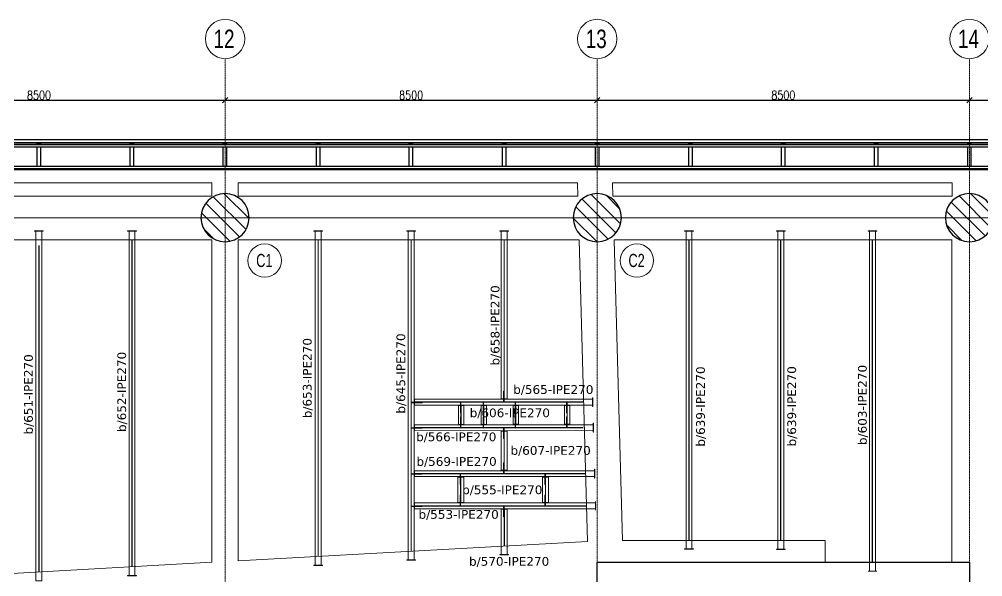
# Model space of a CAD drawing. Header units: millimetres. Extents: x 654 to 77164, y -21218 to 30031.
# Drawn here: x 42873 to 64874, y 17300 to 30031 of the extents above; entities that cross this region are included whole.
import ezdxf

# ---------------------------------------------------------------- set-up
doc = ezdxf.new("R2010")
doc.units = ezdxf.units.MM
doc.linetypes.add('Grid Line', pattern=[3.33375, 1.905, -0.47625, 0.47625, -0.47625])
for name, color, linetype, lineweight in [('0-1', 7, 'Continuous', 5), ('A_ALMA', 255, 'Continuous', 5), ('E_B_PLACA-1', 10, 'Continuous', 25), ('E_B_PLACA-2', 254, 'Continuous', 25), ('E_COLUMNAS', 1, 'Continuous', 18), ('E_COLUMNAS-3', 1, 'Continuous', 35), ('E_COLUMNAS-4', 1, 'Continuous', 25), ('E_EJES', 8, 'Continuous', 9), ('E_EJES-1', 8, 'Grid Line', 9), ('E_MUROS-1', 2, 'Continuous', 25), ('E_TEXTO', 3, 'Continuous', 9), ('E_VIGAS', 5, 'Continuous', 9), ('E_VIGAS-1', 5, 'Continuous', 25), ('E_VIGAS-2', 10, 'Continuous', 25), ('I-WALL-1', 2, 'Continuous', 18), ('P-PLATINA', 6, 'Continuous', 15), ('VIGAS_HCB', 253, 'Continuous', 15)]:
    doc.layers.add(name, color=color, linetype=linetype, lineweight=lineweight)
doc.layers.add('COTAS', color=8, linetype='Continuous')
doc.styles.add('Arial Narrow', font='', dxfattribs={"width": 0.85, "height": 0.3})
doc.styles.add('CNI_COTAS', font='romans.shx', dxfattribs={"width": 0.8})
doc.styles.add('Swis721 LtCn BT', font='swisscl.ttf', dxfattribs={"height": 0.42})
doc.styles.add('VERDANA', font='verdana.ttf')
doc.styles.get('Arial Narrow').set_extended_font_data('Arial Narrow')
doc.dimstyles.new('1.5', dxfattribs={"dimscale": 0, "dimtxt": 200, "dimasz": 120, "dimexe": 4, "dimexo": 4, "dimgap": 15, "dimtad": 1, "dimdec": 0, "dimzin": 4, "dimdsep": 46, "dimtxsty": 'CNI_COTAS', "dimblk": 'OBLIQUE', "dimcen": -0.09, "dimclrd": 256, "dimclrt": 3, "dimadec": 0, "dimazin": 0, "dimtfac": 1, "dimtdec": 0, "dimtmove": 2, "dimatfit": 0, "dimldrblk": 'OBLIQUE', "dimfxl": 0.05, "dimtolj": 1, "dimtzin": 0, "dimarcsym": 0})

# ---------------------------------------------------------------- blocks, each defined once
blk = doc.blocks.new('EST_SFM_VIGA-METALICA-SECCION-C - EST_SFM_VIGA-METALICA-UPN160-1604346-_58_00m_N_E_-NIVEL-15 DOC')
at = {"layer": 'E_VIGAS-1'}
for p, q in [((30.11, 0.018), (-30.277, 0.018)), ((-30.272, -0.047), (30.104, -0.047))]:
    blk.add_line(p, q, dxfattribs=at)
blk = doc.blocks.new('EST_SFM_VIGA-METALICA-SECCION-C - EST_SFM_VIGA-METALICA-UPN100-1526554-_58_00m_N_E_-NIVEL-15 DOC')
at = {"layer": 'E_VIGAS-2'}
for p, q in [((34.942, 0.018), (-34.929, 0.018)), ((-34.929, -0.032), (34.942, -0.032))]:
    blk.add_line(p, q, dxfattribs=at)
blk = doc.blocks.new('EST_SFM_VIGA-METALICA-SECCION-C - EST_SFM_VIGA-METALICA-UPN100-1526616-_58_00m_N_E_-NIVEL-15 DOC')
at = {"layer": 'E_VIGAS-2'}
for p, q in [((34.044, 0.032), (-34.827, 0.032)), ((-34.827, -0.018), (34.044, -0.018))]:
    blk.add_line(p, q, dxfattribs=at)
blk = doc.blocks.new('DCTIB_CNI_EST_MOD-1A-FAC_0001_rvt-1-_58_00m_N_E_-NIVEL-15 DOC')
at = {"layer": 'E_B_PLACA-1'}
for p, q in [((-75.147, 167.83), (-5.177, 167.83)), ((-5.727, 167.28), (-74.597, 167.28))]:
    blk.add_line(p, q, dxfattribs=at)
at = {"layer": 'E_B_PLACA-2'}
for p, q in [((-5.177, 167.83), (-75.147, 167.83)), ((-74.597, 167.28), (-5.727, 167.28))]:
    blk.add_line(p, q, dxfattribs=at)
at = {"layer": 'E_VIGAS-1'}
for p, q in [((-35.915, 167.864), (-35.915, 167.878)), ((-35.91, 167.878), (-35.91, 167.864)), ((-33.79, 167.864), (-33.79, 167.878)), ((-33.785, 167.878), (-33.785, 167.864)), ((-31.664, 167.864), (-31.664, 167.878)), ((-31.659, 167.878), (-31.659, 167.864)), ((-29.54, 167.864), (-29.54, 167.878)), ((-29.535, 167.878), (-29.535, 167.864)), ((-27.415, 167.864), (-27.415, 167.878)), ((-27.41, 167.878), (-27.41, 167.864)), ((-25.29, 167.864), (-25.29, 167.878)), ((-25.285, 167.878), (-25.285, 167.864)), ((-23.164, 167.864), (-23.164, 167.878)), ((-23.159, 167.878), (-23.159, 167.864)), ((-21.04, 167.864), (-21.04, 167.878)), ((-21.035, 167.878), (-21.035, 167.864)), ((-18.915, 167.864), (-18.915, 167.878)), ((-18.91, 167.878), (-18.91, 167.864)), ((-16.79, 167.864), (-16.79, 167.878)), ((-16.785, 167.878), (-16.785, 167.864)), ((-14.665, 167.864), (-14.665, 167.878)), ((-14.66, 167.878), (-14.66, 167.864)), ((-35.953, 167.859), (-35.925, 167.859)), ((-35.953, 167.858), (-35.953, 167.859)), ((-35.871, 167.858), (-35.953, 167.858)), ((-35.953, 167.83), (-35.953, 167.858)), ((-35.953, 167.519), (-35.953, 167.78)), ((-35.915, 167.859), (-35.915, 167.864)), ((-35.91, 167.864), (-35.91, 167.859)), ((-35.899, 167.859), (-35.871, 167.859)), ((-35.871, 167.859), (-35.871, 167.858)), ((-35.871, 167.83), (-35.871, 167.858)), ((-35.871, 167.519), (-35.871, 167.78)), ((-33.828, 167.859), (-33.8, 167.859)), ((-33.828, 167.858), (-33.828, 167.859)), ((-33.746, 167.858), (-33.828, 167.858)), ((-33.828, 167.83), (-33.828, 167.858)), ((-33.828, 167.33), (-33.828, 167.78)), ((-33.79, 167.859), (-33.79, 167.864)), ((-33.785, 167.864), (-33.785, 167.859)), ((-33.774, 167.859), (-33.746, 167.859)), ((-33.746, 167.859), (-33.746, 167.858)), ((-33.746, 167.83), (-33.746, 167.858)), ((-33.746, 167.33), (-33.746, 167.78)), ((-31.703, 167.859), (-31.675, 167.859)), ((-31.703, 167.858), (-31.703, 167.859)), ((-31.621, 167.858), (-31.703, 167.858)), ((-31.703, 167.83), (-31.703, 167.858)), ((-31.703, 167.33), (-31.703, 167.78)), ((-31.664, 167.859), (-31.664, 167.864)), ((-31.659, 167.864), (-31.659, 167.859)), ((-31.649, 167.859), (-31.621, 167.859)), ((-31.621, 167.859), (-31.621, 167.858)), ((-31.621, 167.83), (-31.621, 167.858)), ((-31.621, 167.33), (-31.621, 167.78)), ((-29.578, 167.858), (-29.578, 167.859)), ((-29.578, 167.859), (-29.55, 167.859)), ((-29.496, 167.858), (-29.578, 167.858)), ((-29.578, 167.858), (-29.578, 167.83)), ((-29.578, 167.78), (-29.578, 167.33)), ((-29.54, 167.859), (-29.54, 167.864)), ((-29.535, 167.864), (-29.535, 167.859)), ((-29.524, 167.859), (-29.496, 167.859)), ((-29.496, 167.859), (-29.496, 167.858)), ((-29.496, 167.858), (-29.496, 167.83)), ((-29.496, 167.78), (-29.496, 167.33)), ((-27.454, 167.859), (-27.426, 167.859)), ((-27.454, 167.858), (-27.454, 167.859)), ((-27.372, 167.858), (-27.454, 167.858)), ((-27.454, 167.83), (-27.454, 167.858)), ((-27.454, 167.33), (-27.454, 167.78)), ((-27.415, 167.859), (-27.415, 167.864)), ((-27.41, 167.864), (-27.41, 167.859)), ((-27.399, 167.859), (-27.372, 167.859)), ((-27.372, 167.859), (-27.372, 167.858)), ((-27.372, 167.83), (-27.372, 167.858)), ((-27.372, 167.33), (-27.372, 167.78)), ((-25.328, 167.859), (-25.3, 167.859)), ((-25.328, 167.858), (-25.328, 167.859)), ((-25.246, 167.858), (-25.328, 167.858)), ((-25.328, 167.83), (-25.328, 167.858)), ((-25.328, 167.33), (-25.328, 167.78)), ((-25.29, 167.859), (-25.29, 167.864)), ((-25.285, 167.864), (-25.285, 167.859)), ((-25.274, 167.859), (-25.246, 167.859)), ((-25.246, 167.859), (-25.246, 167.858)), ((-25.246, 167.83), (-25.246, 167.858)), ((-25.246, 167.33), (-25.246, 167.78)), ((-23.203, 167.859), (-23.175, 167.859)), ((-23.203, 167.858), (-23.203, 167.859)), ((-23.121, 167.858), (-23.203, 167.858)), ((-23.203, 167.83), (-23.203, 167.858)), ((-23.203, 167.33), (-23.203, 167.78)), ((-23.164, 167.859), (-23.164, 167.864)), ((-23.159, 167.864), (-23.159, 167.859)), ((-23.149, 167.859), (-23.121, 167.859)), ((-23.121, 167.859), (-23.121, 167.858)), ((-23.121, 167.83), (-23.121, 167.858)), ((-23.121, 167.33), (-23.121, 167.78)), ((-21.078, 167.858), (-21.078, 167.859)), ((-21.078, 167.859), (-21.05, 167.859)), ((-20.996, 167.858), (-21.078, 167.858)), ((-21.078, 167.858), (-21.078, 167.83)), ((-21.078, 167.78), (-21.078, 167.33)), ((-21.04, 167.859), (-21.04, 167.864)), ((-21.035, 167.864), (-21.035, 167.859)), ((-21.024, 167.859), (-20.996, 167.859)), ((-20.996, 167.859), (-20.996, 167.858)), ((-20.996, 167.858), (-20.996, 167.83)), ((-20.996, 167.78), (-20.996, 167.33)), ((-18.953, 167.859), (-18.925, 167.859)), ((-18.953, 167.858), (-18.953, 167.859)), ((-18.871, 167.858), (-18.953, 167.858)), ((-18.953, 167.83), (-18.953, 167.858)), ((-18.953, 167.33), (-18.953, 167.78)), ((-18.915, 167.859), (-18.915, 167.864)), ((-18.91, 167.864), (-18.91, 167.859)), ((-18.899, 167.859), (-18.871, 167.859)), ((-18.871, 167.859), (-18.871, 167.858)), ((-18.871, 167.83), (-18.871, 167.858)), ((-18.871, 167.33), (-18.871, 167.78)), ((-16.828, 167.859), (-16.8, 167.859)), ((-16.828, 167.858), (-16.828, 167.859)), ((-16.746, 167.858), (-16.828, 167.858)), ((-16.828, 167.83), (-16.828, 167.858)), ((-16.828, 167.33), (-16.828, 167.78)), ((-16.79, 167.859), (-16.79, 167.864)), ((-16.785, 167.864), (-16.785, 167.859)), ((-16.774, 167.859), (-16.746, 167.859)), ((-16.746, 167.859), (-16.746, 167.858)), ((-16.746, 167.83), (-16.746, 167.858)), ((-16.746, 167.33), (-16.746, 167.78)), ((-14.703, 167.859), (-14.675, 167.859)), ((-14.703, 167.858), (-14.703, 167.859)), ((-14.703, 167.858), (-14.621, 167.858)), ((-14.621, 167.858), (-14.703, 167.858)), ((-14.703, 167.83), (-14.703, 167.858)), ((-14.703, 167.33), (-14.703, 167.78)), ((-14.665, 167.859), (-14.665, 167.864)), ((-14.66, 167.864), (-14.66, 167.859)), ((-14.649, 167.859), (-14.621, 167.859)), ((-14.621, 167.859), (-14.621, 167.858)), ((-14.621, 167.83), (-14.621, 167.858)), ((-14.621, 167.33), (-14.621, 167.78)), ((-35.953, 167.263), (-35.953, 167.28)), ((-35.871, 167.263), (-35.953, 167.263)), ((-35.871, 167.263), (-35.871, 167.28)), ((-33.828, 167.263), (-33.828, 167.28)), ((-33.746, 167.263), (-33.828, 167.263)), ((-33.746, 167.263), (-33.746, 167.28)), ((-31.703, 167.263), (-31.703, 167.28)), ((-31.621, 167.263), (-31.703, 167.263)), ((-31.621, 167.263), (-31.621, 167.28)), ((-29.578, 167.28), (-29.578, 167.263)), ((-29.496, 167.263), (-29.578, 167.263)), ((-29.496, 167.28), (-29.496, 167.263)), ((-27.454, 167.26), (-27.454, 167.28)), ((-27.372, 167.26), (-27.454, 167.26)), ((-27.372, 167.26), (-27.372, 167.28)), ((-25.328, 167.263), (-25.328, 167.28)), ((-25.246, 167.263), (-25.328, 167.263)), ((-25.246, 167.263), (-25.246, 167.28)), ((-23.203, 167.263), (-23.203, 167.28)), ((-23.121, 167.263), (-23.203, 167.263)), ((-23.121, 167.263), (-23.121, 167.28)), ((-21.078, 167.28), (-21.078, 167.263)), ((-20.996, 167.263), (-21.078, 167.263)), ((-20.996, 167.28), (-20.996, 167.263)), ((-18.953, 167.263), (-18.953, 167.28)), ((-18.871, 167.263), (-18.953, 167.263)), ((-18.871, 167.263), (-18.871, 167.28)), ((-16.828, 167.263), (-16.828, 167.28)), ((-16.746, 167.263), (-16.828, 167.263)), ((-16.746, 167.263), (-16.746, 167.28)), ((-14.703, 167.263), (-14.703, 167.28)), ((-14.621, 167.263), (-14.703, 167.263)), ((-14.621, 167.263), (-14.621, 167.28))]:
    blk.add_line(p, q, dxfattribs=at)
for points, knots in [([(-35.915, 167.864), (-35.915, 167.863), (-35.915, 167.862), (-35.917, 167.86), (-35.918, 167.86), (-35.92, 167.859), (-35.921, 167.859), (-35.922, 167.859), (-35.924, 167.859), (-35.925, 167.859)], [0, 0, 0, 0, 0.285714, 0.428571, 0.571429, 0.678571, 0.732143, 0.785714, 1, 1, 1, 1]), ([(-35.925, 167.859), (-35.924, 167.859), (-35.923, 167.859), (-35.92, 167.859), (-35.918, 167.86), (-35.916, 167.86), (-35.915, 167.862), (-35.915, 167.863), (-35.915, 167.864)], [0, 0, 0, 0, 0.142857, 0.285714, 0.428571, 0.571429, 0.785714, 1, 1, 1, 1]), ([(-35.91, 167.864), (-35.91, 167.863), (-35.909, 167.862), (-35.908, 167.86), (-35.906, 167.86), (-35.905, 167.859), (-35.904, 167.859), (-35.902, 167.859), (-35.9, 167.859), (-35.899, 167.859)], [0, 0, 0, 0, 0.285714, 0.428571, 0.571429, 0.678571, 0.732143, 0.785714, 1, 1, 1, 1]), ([(-35.899, 167.859), (-35.9, 167.859), (-35.901, 167.859), (-35.904, 167.859), (-35.906, 167.86), (-35.908, 167.86), (-35.909, 167.862), (-35.91, 167.863), (-35.91, 167.864)], [0, 0, 0, 0, 0.142857, 0.285714, 0.428571, 0.571429, 0.785714, 1, 1, 1, 1]), ([(-33.79, 167.864), (-33.79, 167.863), (-33.79, 167.862), (-33.792, 167.86), (-33.793, 167.86), (-33.795, 167.859), (-33.796, 167.859), (-33.797, 167.859), (-33.799, 167.859), (-33.8, 167.859)], [0, 0, 0, 0, 0.285714, 0.428571, 0.571429, 0.678571, 0.732143, 0.785714, 1, 1, 1, 1]), ([(-33.8, 167.859), (-33.799, 167.859), (-33.798, 167.859), (-33.795, 167.859), (-33.793, 167.86), (-33.791, 167.86), (-33.79, 167.862), (-33.79, 167.863), (-33.79, 167.864)], [0, 0, 0, 0, 0.142857, 0.285714, 0.428571, 0.571429, 0.785714, 1, 1, 1, 1]), ([(-33.785, 167.864), (-33.785, 167.863), (-33.784, 167.862), (-33.783, 167.86), (-33.781, 167.86), (-33.78, 167.859), (-33.779, 167.859), (-33.777, 167.859), (-33.775, 167.859), (-33.774, 167.859)], [0, 0, 0, 0, 0.285714, 0.428571, 0.571429, 0.678571, 0.732143, 0.785714, 1, 1, 1, 1]), ([(-33.774, 167.859), (-33.775, 167.859), (-33.776, 167.859), (-33.779, 167.859), (-33.781, 167.86), (-33.783, 167.86), (-33.784, 167.862), (-33.785, 167.863), (-33.785, 167.864)], [0, 0, 0, 0, 0.142857, 0.285714, 0.428571, 0.571429, 0.785714, 1, 1, 1, 1]), ([(-31.664, 167.864), (-31.664, 167.863), (-31.665, 167.862), (-31.666, 167.86), (-31.668, 167.86), (-31.669, 167.859), (-31.67, 167.859), (-31.672, 167.859), (-31.674, 167.859), (-31.675, 167.859)], [0, 0, 0, 0, 0.285714, 0.428571, 0.571429, 0.678571, 0.732143, 0.785714, 1, 1, 1, 1]), ([(-31.675, 167.859), (-31.674, 167.859), (-31.673, 167.859), (-31.67, 167.859), (-31.668, 167.86), (-31.666, 167.86), (-31.665, 167.862), (-31.664, 167.863), (-31.664, 167.864)], [0, 0, 0, 0, 0.142857, 0.285714, 0.428571, 0.571429, 0.785714, 1, 1, 1, 1]), ([(-31.659, 167.864), (-31.659, 167.863), (-31.659, 167.862), (-31.657, 167.86), (-31.656, 167.86), (-31.654, 167.859), (-31.653, 167.859), (-31.652, 167.859), (-31.65, 167.859), (-31.649, 167.859)], [0, 0, 0, 0, 0.285714, 0.428571, 0.571429, 0.678571, 0.732143, 0.785714, 1, 1, 1, 1]), ([(-31.649, 167.859), (-31.65, 167.859), (-31.651, 167.859), (-31.654, 167.859), (-31.656, 167.86), (-31.658, 167.86), (-31.659, 167.862), (-31.659, 167.863), (-31.659, 167.864)], [0, 0, 0, 0, 0.142857, 0.285714, 0.428571, 0.571429, 0.785714, 1, 1, 1, 1]), ([(-29.55, 167.859), (-29.549, 167.859), (-29.548, 167.859), (-29.545, 167.859), (-29.543, 167.86), (-29.541, 167.86), (-29.54, 167.862), (-29.54, 167.863), (-29.54, 167.864)], [0, 0, 0, 0, 0.142857, 0.285714, 0.428571, 0.571429, 0.785714, 1, 1, 1, 1]), ([(-29.54, 167.864), (-29.54, 167.863), (-29.54, 167.862), (-29.542, 167.86), (-29.543, 167.86), (-29.545, 167.859), (-29.546, 167.859), (-29.547, 167.859), (-29.549, 167.859), (-29.55, 167.859)], [0, 0, 0, 0, 0.285714, 0.428571, 0.571429, 0.678571, 0.732143, 0.785714, 1, 1, 1, 1]), ([(-29.524, 167.859), (-29.525, 167.859), (-29.526, 167.859), (-29.529, 167.859), (-29.531, 167.86), (-29.533, 167.86), (-29.534, 167.862), (-29.535, 167.863), (-29.535, 167.864)], [0, 0, 0, 0, 0.142857, 0.285714, 0.428571, 0.571429, 0.785714, 1, 1, 1, 1]), ([(-29.535, 167.864), (-29.535, 167.863), (-29.534, 167.862), (-29.533, 167.86), (-29.531, 167.86), (-29.53, 167.859), (-29.529, 167.859), (-29.527, 167.859), (-29.525, 167.859), (-29.524, 167.859)], [0, 0, 0, 0, 0.285714, 0.428571, 0.571429, 0.678571, 0.732143, 0.785714, 1, 1, 1, 1]), ([(-27.415, 167.864), (-27.415, 167.863), (-27.415, 167.862), (-27.417, 167.86), (-27.419, 167.86), (-27.42, 167.859), (-27.421, 167.859), (-27.423, 167.859), (-27.424, 167.859), (-27.426, 167.859)], [0, 0, 0, 0, 0.285714, 0.428571, 0.571429, 0.678571, 0.732143, 0.785714, 1, 1, 1, 1]), ([(-27.426, 167.859), (-27.425, 167.859), (-27.423, 167.859), (-27.421, 167.859), (-27.419, 167.86), (-27.417, 167.86), (-27.415, 167.862), (-27.415, 167.863), (-27.415, 167.864)], [0, 0, 0, 0, 0.142857, 0.285714, 0.428571, 0.571429, 0.785714, 1, 1, 1, 1]), ([(-27.41, 167.864), (-27.41, 167.863), (-27.41, 167.862), (-27.408, 167.86), (-27.407, 167.86), (-27.405, 167.859), (-27.404, 167.859), (-27.402, 167.859), (-27.401, 167.859), (-27.399, 167.859)], [0, 0, 0, 0, 0.285714, 0.428571, 0.571429, 0.678571, 0.732143, 0.785714, 1, 1, 1, 1]), ([(-27.399, 167.859), (-27.4, 167.859), (-27.402, 167.859), (-27.404, 167.859), (-27.406, 167.86), (-27.408, 167.86), (-27.41, 167.862), (-27.41, 167.863), (-27.41, 167.864)], [0, 0, 0, 0, 0.142857, 0.285714, 0.428571, 0.571429, 0.785714, 1, 1, 1, 1]), ([(-25.29, 167.864), (-25.29, 167.863), (-25.29, 167.862), (-25.292, 167.86), (-25.293, 167.86), (-25.295, 167.859), (-25.296, 167.859), (-25.297, 167.859), (-25.299, 167.859), (-25.3, 167.859)], [0, 0, 0, 0, 0.285714, 0.428571, 0.571429, 0.678571, 0.732143, 0.785714, 1, 1, 1, 1]), ([(-25.3, 167.859), (-25.299, 167.859), (-25.298, 167.859), (-25.295, 167.859), (-25.293, 167.86), (-25.291, 167.86), (-25.29, 167.862), (-25.29, 167.863), (-25.29, 167.864)], [0, 0, 0, 0, 0.142857, 0.285714, 0.428571, 0.571429, 0.785714, 1, 1, 1, 1]), ([(-25.285, 167.864), (-25.285, 167.863), (-25.284, 167.862), (-25.283, 167.86), (-25.281, 167.86), (-25.28, 167.859), (-25.279, 167.859), (-25.277, 167.859), (-25.275, 167.859), (-25.274, 167.859)], [0, 0, 0, 0, 0.285714, 0.428571, 0.571429, 0.678571, 0.732143, 0.785714, 1, 1, 1, 1]), ([(-25.274, 167.859), (-25.275, 167.859), (-25.276, 167.859), (-25.279, 167.859), (-25.281, 167.86), (-25.283, 167.86), (-25.284, 167.862), (-25.285, 167.863), (-25.285, 167.864)], [0, 0, 0, 0, 0.142857, 0.285714, 0.428571, 0.571429, 0.785714, 1, 1, 1, 1]), ([(-23.164, 167.864), (-23.164, 167.863), (-23.165, 167.862), (-23.166, 167.86), (-23.168, 167.86), (-23.169, 167.859), (-23.17, 167.859), (-23.172, 167.859), (-23.174, 167.859), (-23.175, 167.859)], [0, 0, 0, 0, 0.285714, 0.428571, 0.571429, 0.678571, 0.732143, 0.785714, 1, 1, 1, 1]), ([(-23.175, 167.859), (-23.174, 167.859), (-23.173, 167.859), (-23.17, 167.859), (-23.168, 167.86), (-23.166, 167.86), (-23.165, 167.862), (-23.164, 167.863), (-23.164, 167.864)], [0, 0, 0, 0, 0.142857, 0.285714, 0.428571, 0.571429, 0.785714, 1, 1, 1, 1]), ([(-23.159, 167.864), (-23.159, 167.863), (-23.159, 167.862), (-23.157, 167.86), (-23.156, 167.86), (-23.154, 167.859), (-23.153, 167.859), (-23.152, 167.859), (-23.15, 167.859), (-23.149, 167.859)], [0, 0, 0, 0, 0.285714, 0.428571, 0.571429, 0.678571, 0.732143, 0.785714, 1, 1, 1, 1]), ([(-23.149, 167.859), (-23.15, 167.859), (-23.151, 167.859), (-23.154, 167.859), (-23.156, 167.86), (-23.158, 167.86), (-23.159, 167.862), (-23.159, 167.863), (-23.159, 167.864)], [0, 0, 0, 0, 0.142857, 0.285714, 0.428571, 0.571429, 0.785714, 1, 1, 1, 1]), ([(-21.05, 167.859), (-21.049, 167.859), (-21.048, 167.859), (-21.045, 167.859), (-21.043, 167.86), (-21.041, 167.86), (-21.04, 167.862), (-21.04, 167.863), (-21.04, 167.864)], [0, 0, 0, 0, 0.142857, 0.285714, 0.428571, 0.571429, 0.785714, 1, 1, 1, 1]), ([(-21.04, 167.864), (-21.04, 167.863), (-21.04, 167.862), (-21.042, 167.86), (-21.043, 167.86), (-21.045, 167.859), (-21.046, 167.859), (-21.047, 167.859), (-21.049, 167.859), (-21.05, 167.859)], [0, 0, 0, 0, 0.285714, 0.428571, 0.571429, 0.678571, 0.732143, 0.785714, 1, 1, 1, 1]), ([(-21.024, 167.859), (-21.025, 167.859), (-21.026, 167.859), (-21.029, 167.859), (-21.031, 167.86), (-21.033, 167.86), (-21.034, 167.862), (-21.035, 167.863), (-21.035, 167.864)], [0, 0, 0, 0, 0.142857, 0.285714, 0.428571, 0.571429, 0.785714, 1, 1, 1, 1]), ([(-21.035, 167.864), (-21.035, 167.863), (-21.034, 167.862), (-21.033, 167.86), (-21.031, 167.86), (-21.03, 167.859), (-21.029, 167.859), (-21.027, 167.859), (-21.025, 167.859), (-21.024, 167.859)], [0, 0, 0, 0, 0.285714, 0.428571, 0.571429, 0.678571, 0.732143, 0.785714, 1, 1, 1, 1]), ([(-18.915, 167.864), (-18.915, 167.863), (-18.915, 167.862), (-18.917, 167.86), (-18.918, 167.86), (-18.92, 167.859), (-18.921, 167.859), (-18.922, 167.859), (-18.924, 167.859), (-18.925, 167.859)], [0, 0, 0, 0, 0.285714, 0.428571, 0.571429, 0.678571, 0.732143, 0.785714, 1, 1, 1, 1]), ([(-18.925, 167.859), (-18.924, 167.859), (-18.923, 167.859), (-18.92, 167.859), (-18.918, 167.86), (-18.916, 167.86), (-18.915, 167.862), (-18.915, 167.863), (-18.915, 167.864)], [0, 0, 0, 0, 0.142857, 0.285714, 0.428571, 0.571429, 0.785714, 1, 1, 1, 1]), ([(-18.91, 167.864), (-18.91, 167.863), (-18.909, 167.862), (-18.908, 167.86), (-18.906, 167.86), (-18.905, 167.859), (-18.904, 167.859), (-18.902, 167.859), (-18.9, 167.859), (-18.899, 167.859)], [0, 0, 0, 0, 0.285714, 0.428571, 0.571429, 0.678571, 0.732143, 0.785714, 1, 1, 1, 1]), ([(-18.899, 167.859), (-18.9, 167.859), (-18.901, 167.859), (-18.904, 167.859), (-18.906, 167.86), (-18.908, 167.86), (-18.909, 167.862), (-18.91, 167.863), (-18.91, 167.864)], [0, 0, 0, 0, 0.142857, 0.285714, 0.428571, 0.571429, 0.785714, 1, 1, 1, 1]), ([(-16.79, 167.864), (-16.79, 167.863), (-16.79, 167.862), (-16.792, 167.86), (-16.793, 167.86), (-16.795, 167.859), (-16.796, 167.859), (-16.797, 167.859), (-16.799, 167.859), (-16.8, 167.859)], [0, 0, 0, 0, 0.285714, 0.428571, 0.571429, 0.678571, 0.732143, 0.785714, 1, 1, 1, 1]), ([(-16.8, 167.859), (-16.799, 167.859), (-16.798, 167.859), (-16.795, 167.859), (-16.793, 167.86), (-16.791, 167.86), (-16.79, 167.862), (-16.79, 167.863), (-16.79, 167.864)], [0, 0, 0, 0, 0.142857, 0.285714, 0.428571, 0.571429, 0.785714, 1, 1, 1, 1]), ([(-16.785, 167.864), (-16.785, 167.863), (-16.784, 167.862), (-16.783, 167.86), (-16.781, 167.86), (-16.78, 167.859), (-16.779, 167.859), (-16.777, 167.859), (-16.775, 167.859), (-16.774, 167.859)], [0, 0, 0, 0, 0.285714, 0.428571, 0.571429, 0.678571, 0.732143, 0.785714, 1, 1, 1, 1]), ([(-16.774, 167.859), (-16.775, 167.859), (-16.776, 167.859), (-16.779, 167.859), (-16.781, 167.86), (-16.783, 167.86), (-16.784, 167.862), (-16.785, 167.863), (-16.785, 167.864)], [0, 0, 0, 0, 0.142857, 0.285714, 0.428571, 0.571429, 0.785714, 1, 1, 1, 1]), ([(-14.665, 167.864), (-14.665, 167.863), (-14.665, 167.862), (-14.667, 167.86), (-14.668, 167.86), (-14.67, 167.859), (-14.671, 167.859), (-14.672, 167.859), (-14.674, 167.859), (-14.675, 167.859)], [0, 0, 0, 0, 0.285714, 0.428571, 0.571429, 0.678571, 0.732143, 0.785714, 1, 1, 1, 1]), ([(-14.675, 167.859), (-14.674, 167.859), (-14.673, 167.859), (-14.67, 167.859), (-14.668, 167.86), (-14.666, 167.86), (-14.665, 167.862), (-14.665, 167.863), (-14.665, 167.864)], [0, 0, 0, 0, 0.142857, 0.285714, 0.428571, 0.571429, 0.785714, 1, 1, 1, 1]), ([(-14.66, 167.864), (-14.66, 167.863), (-14.659, 167.862), (-14.658, 167.86), (-14.656, 167.86), (-14.655, 167.859), (-14.654, 167.859), (-14.652, 167.859), (-14.65, 167.859), (-14.649, 167.859)], [0, 0, 0, 0, 0.285714, 0.428571, 0.571429, 0.678571, 0.732143, 0.785714, 1, 1, 1, 1]), ([(-14.649, 167.859), (-14.65, 167.859), (-14.651, 167.859), (-14.654, 167.859), (-14.656, 167.86), (-14.658, 167.86), (-14.659, 167.862), (-14.66, 167.863), (-14.66, 167.864)], [0, 0, 0, 0, 0.142857, 0.285714, 0.428571, 0.571429, 0.785714, 1, 1, 1, 1])]:
    blk.add_open_spline(points, degree=3, knots=knots, dxfattribs=at)
at = {"layer": 'E_VIGAS-2'}
for p, q in [((-35.953, 167.33), (-35.953, 167.519)), ((-35.871, 167.33), (-35.871, 167.519))]:
    blk.add_line(p, q, dxfattribs=at)
at = {"layer": 'E_VIGAS-1'}
for name, p in [('EST_SFM_VIGA-METALICA-SECCION-C - EST_SFM_VIGA-METALICA-UPN160-1604346-_58_00m_N_E_-NIVEL-15 DOC', (-40.081, 167.925)), ('EST_SFM_VIGA-METALICA-SECCION-C - EST_SFM_VIGA-METALICA-UPN100-1526554-_58_00m_N_E_-NIVEL-15 DOC', (-40.169, 167.812)), ('EST_SFM_VIGA-METALICA-SECCION-C - EST_SFM_VIGA-METALICA-UPN100-1526616-_58_00m_N_E_-NIVEL-15 DOC', (-39.77, 167.298))]:
    blk.add_blockref(name, p, dxfattribs=at)
blk = doc.blocks.new('EST_SCM_COLUMNA-SECCION-CIRCULAR - EST_SCM_COLUMNA-CONCRETO-CIRCULAR_Ø_110cm-V21-_58_00m_N_E_-NIVEL-15 DOC')
at = {"layer": 'E_COLUMNAS'}
h = blk.add_hatch(dxfattribs=at)
h.set_pattern_fill('FP_20', color=256, style=0, pattern_type=2)
h.set_pattern_definition([(135, (31.662, -166.162), (-0.15909903, -0.15909903), [])])
h.paths.add_polyline_path([(0.041, -0.548), (0.122, -0.536), (0.201, -0.512), (0.275, -0.476), (0.343, -0.43), (0.403, -0.374), (0.454, -0.31), (0.496, -0.239), (0.526, -0.162), (0.544, -0.082), (0.55, 0), (0.544, 0.082), (0.526, 0.162), (0.496, 0.239), (0.454, 0.31), (0.402, 0.375), (0.343, 0.43), (0.275, 0.476), (0.201, 0.512), (0.122, 0.536), (0.041, 0.548), (-0.041, 0.548), (-0.122, 0.536), (-0.201, 0.512), (-0.275, 0.476), (-0.343, 0.43), (-0.403, 0.374), (-0.454, 0.31), (-0.496, 0.239), (-0.526, 0.162), (-0.544, 0.082), (-0.55, 0), (-0.544, -0.082), (-0.526, -0.162), (-0.496, -0.239), (-0.454, -0.31), (-0.403, -0.374), (-0.343, -0.43), (-0.275, -0.476), (-0.201, -0.512), (-0.122, -0.536), (-0.041, -0.548)])
at = {"layer": 'E_COLUMNAS-4'}
for start, end in [(0, 180), (180, 0)]:
    blk.add_arc((0, 0), 0.55, start, end, dxfattribs=at)
blk = doc.blocks.new('EST_SCM_COLUMNA-SECCION-CIRCULAR - EST_SCM_COLUMNA-CONCRETO-CIRCULAR_Ø_110cm-V22-_58_00m_N_E_-NIVEL-15 DOC')
at = {"layer": 'E_COLUMNAS'}
h = blk.add_hatch(dxfattribs=at)
h.set_pattern_fill('FP_21', color=256, style=0, pattern_type=2)
h.set_pattern_definition([(135, (23.162, -166.162), (-0.15909903, -0.15909903), [])])
h.paths.add_polyline_path([(-0.041, -0.548), (0.041, -0.548), (0.122, -0.536), (0.201, -0.512), (0.275, -0.476), (0.343, -0.43), (0.403, -0.374), (0.454, -0.31), (0.496, -0.239), (0.526, -0.162), (0.544, -0.082), (0.55, 0), (0.544, 0.082), (0.526, 0.162), (0.496, 0.239), (0.454, 0.31), (0.402, 0.375), (0.343, 0.43), (0.275, 0.476), (0.201, 0.512), (0.122, 0.536), (0.041, 0.548), (-0.041, 0.548), (-0.122, 0.536), (-0.201, 0.512), (-0.275, 0.476), (-0.343, 0.43), (-0.403, 0.374), (-0.454, 0.31), (-0.496, 0.239), (-0.526, 0.162), (-0.544, 0.082), (-0.55, 0), (-0.544, -0.082), (-0.526, -0.162), (-0.496, -0.239), (-0.454, -0.31), (-0.403, -0.374), (-0.343, -0.43), (-0.275, -0.476), (-0.201, -0.512), (-0.122, -0.536), (-0.098, -0.54)])
at = {"layer": 'E_COLUMNAS-4'}
for start, end in [(0, 180), (180, 0)]:
    blk.add_arc((0, 0), 0.55, start, end, dxfattribs=at)
blk = doc.blocks.new('EST_SCM_COLUMNA-SECCION-CIRCULAR - EST_SCM_COLUMNA-CONCRETO-CIRCULAR_Ø_110cm-V23-_58_00m_N_E_-NIVEL-15 DOC')
at = {"layer": 'E_COLUMNAS'}
h = blk.add_hatch(dxfattribs=at)
h.set_pattern_fill('FP_22', color=256, style=0, pattern_type=2)
h.set_pattern_definition([(135, (14.662, -166.162), (-0.15909903, -0.15909903), [])])
h.paths.add_polyline_path([(0.041, -0.548), (0.122, -0.536), (0.201, -0.512), (0.275, -0.476), (0.343, -0.43), (0.403, -0.374), (0.454, -0.31), (0.496, -0.239), (0.526, -0.162), (0.544, -0.082), (0.55, 0), (0.544, 0.082), (0.526, 0.162), (0.496, 0.239), (0.454, 0.31), (0.402, 0.375), (0.343, 0.43), (0.275, 0.476), (0.201, 0.512), (0.122, 0.536), (0.041, 0.548), (-0.041, 0.548), (-0.122, 0.536), (-0.201, 0.512), (-0.275, 0.476), (-0.343, 0.43), (-0.403, 0.374), (-0.454, 0.31), (-0.496, 0.239), (-0.526, 0.162), (-0.544, 0.082), (-0.55, 0), (-0.544, -0.082), (-0.526, -0.162), (-0.496, -0.239), (-0.454, -0.31), (-0.403, -0.374), (-0.343, -0.43), (-0.275, -0.476), (-0.201, -0.512), (-0.122, -0.536), (-0.041, -0.548)])
at = {"layer": 'E_COLUMNAS-4'}
for start, end in [(0, 180), (180, 0)]:
    blk.add_arc((0, 0), 0.55, start, end, dxfattribs=at)
blk = doc.blocks.new('Grid - CNI_NOMBRE EJES-372759-_58_00m_N_E_-NIVEL-15 DOC')
at = {"layer": 'E_EJES'}
blk.add_circle((0, 0), 0.003, dxfattribs=at)
blk = doc.blocks.new('CNI_TAG COLUMNAS CONCRETO MARCA - CNI_COLUMNA CONCRETO-582370-_58_00m_N_E_-NIVEL-15 DOC')
at = {"layer": 'E_TEXTO'}
for start, end in [(360, 180), (180, 360)]:
    blk.add_arc((0.00026, -0.00015), 0.00254, start, end, dxfattribs=at)
blk = doc.blocks.new('_Oblique')
at = {"color": 0, "linetype": 'ByBlock', "lineweight": -2}
blk.add_line((-0.5, -0.5), (0.5, 0.5), dxfattribs=at)
blk = doc.blocks.new('*D178')
at = {"layer": 'COTAS', "lineweight": -2, "transparency": 16777216}
blk.add_line((39072, 28183), (47572, 28183), dxfattribs=at)
at = {"layer": 'Defpoints', "color": 0, "transparency": 16777216}
for p in [(39072, 28183), (47572, 28183), (47572, 28183)]:
    blk.add_point(p, dxfattribs=at)
at = {"layer": 'COTAS', "lineweight": -2, "transparency": 16777216, "xscale": 120, "yscale": 120, "zscale": 120, "rotation": 180}
blk.add_blockref('_Oblique', (39072, 28183), dxfattribs=at)
at = {"layer": 'COTAS', "lineweight": -2, "transparency": 16777216, "xscale": 120, "yscale": 120, "zscale": 120}
blk.add_blockref('_Oblique', (47572, 28183), dxfattribs=at)
at = {"layer": 'COTAS', "color": 3, "transparency": 16777216, "insert": (43322, 28298), "char_height": 200, "attachment_point": 5, "style": 'CNI_COTAS'}
blk.add_mtext('\\A1;8500', dxfattribs=at)
blk = doc.blocks.new('*D179')
at = {"layer": 'COTAS', "lineweight": -2, "transparency": 16777216}
blk.add_line((47572, 28183), (56072, 28183), dxfattribs=at)
at = {"layer": 'Defpoints', "color": 0, "transparency": 16777216}
for p in [(47572, 28183), (56072, 28183), (56072, 28183)]:
    blk.add_point(p, dxfattribs=at)
at = {"layer": 'COTAS', "lineweight": -2, "transparency": 16777216, "xscale": 120, "yscale": 120, "zscale": 120, "rotation": 180}
blk.add_blockref('_Oblique', (47572, 28183), dxfattribs=at)
at = {"layer": 'COTAS', "lineweight": -2, "transparency": 16777216, "xscale": 120, "yscale": 120, "zscale": 120}
blk.add_blockref('_Oblique', (56072, 28183), dxfattribs=at)
at = {"layer": 'COTAS', "color": 3, "transparency": 16777216, "insert": (51822, 28298), "char_height": 200, "attachment_point": 5, "style": 'CNI_COTAS'}
blk.add_mtext('\\A1;8500', dxfattribs=at)
blk = doc.blocks.new('*D169')
at = {"layer": 'COTAS', "lineweight": -2, "transparency": 16777216}
blk.add_line((56072, 28183), (64572, 28183), dxfattribs=at)
at = {"layer": 'Defpoints', "color": 0, "transparency": 16777216}
for p in [(56072, 28183), (64572, 28183), (64572, 28183)]:
    blk.add_point(p, dxfattribs=at)
at = {"layer": 'COTAS', "lineweight": -2, "transparency": 16777216, "xscale": 120, "yscale": 120, "zscale": 120, "rotation": 180}
blk.add_blockref('_Oblique', (56072, 28183), dxfattribs=at)
at = {"layer": 'COTAS', "lineweight": -2, "transparency": 16777216, "xscale": 120, "yscale": 120, "zscale": 120}
blk.add_blockref('_Oblique', (64572, 28183), dxfattribs=at)
at = {"layer": 'COTAS', "color": 3, "transparency": 16777216, "insert": (60322, 28298), "char_height": 200, "attachment_point": 5, "style": 'CNI_COTAS'}
blk.add_mtext('\\A1;8500', dxfattribs=at)
blk = doc.blocks.new('*D170')
at = {"layer": 'COTAS', "lineweight": -2, "transparency": 16777216}
blk.add_line((64572, 28183), (73072, 28183), dxfattribs=at)
at = {"layer": 'Defpoints', "color": 0, "transparency": 16777216}
for p in [(64572, 28183), (73072, 28183), (73072, 28183)]:
    blk.add_point(p, dxfattribs=at)
at = {"layer": 'COTAS', "lineweight": -2, "transparency": 16777216, "xscale": 120, "yscale": 120, "zscale": 120, "rotation": 180}
blk.add_blockref('_Oblique', (64572, 28183), dxfattribs=at)
at = {"layer": 'COTAS', "lineweight": -2, "transparency": 16777216, "xscale": 120, "yscale": 120, "zscale": 120}
blk.add_blockref('_Oblique', (73072, 28183), dxfattribs=at)
at = {"layer": 'COTAS', "color": 3, "transparency": 16777216, "insert": (68822, 28298), "char_height": 200, "attachment_point": 5, "style": 'CNI_COTAS'}
blk.add_mtext('\\A1;8500', dxfattribs=at)

msp = doc.modelspace()

# ---------------------------------------------------------------- linework, layer by layer
at = {"layer": 'A_ALMA'}
for p, q in [((45443.8, 17540.4), (45443.8, 24980.1)), ((45450.4, 17540.4), (45450.4, 24980.1)), ((49694.8, 17774.3), (49694.8, 24980)), ((49700.4, 17774.3), (49700.4, 24980)), ((51818.8, 17892.7), (51818.8, 24980)), ((51825.4, 17892.7), (51825.4, 24980)), ((53942.7, 21365.2), (53942.7, 24980)), ((53949.3, 21365.2), (53949.3, 24980)), ((58163.3, 18145.1), (58163.3, 24985)), ((58169.9, 18145.1), (58169.9, 24985)), ((60257.8, 18140.2), (60257.8, 24980)), ((60264.4, 18140.2), (60264.4, 24980)), ((62352.2, 17640.2), (62352.2, 24980)), ((62358.8, 17640.2), (62358.8, 24980)), ((43318.8, 17421.8), (43318.8, 24861.4)), ((43325.4, 17421.8), (43325.4, 24861.4)), ((51900.6, 21291), (55751.2, 21291)), ((51900.6, 21284.4), (55751.2, 21284.4)), ((52959.1, 20780.2), (52959.1, 21210.2)), ((52965.3, 20780.2), (52965.3, 21210.2)), ((53476.3, 20780.2), (53476.3, 21210.2)), ((53482.5, 20780.2), (53482.5, 21210.2)), ((54208, 20780.2), (54208, 21210.2)), ((54214.2, 20780.2), (54214.2, 21210.2)), ((55381.4, 20780.2), (55381.4, 21210.2)), ((55387.6, 20780.2), (55387.6, 21210.2)), ((51900.6, 20706), (55751.2, 20706)), ((51900.6, 20699.4), (55751.2, 20699.4)), ((53942.7, 19730.9), (53942.7, 20625.2)), ((53949.3, 19730.9), (53949.3, 20625.2)), ((51900.6, 19656.7), (55797.9, 19656.7)), ((51900.6, 19650.1), (55797.9, 19650.1)), ((52951.4, 18995.9), (52951.4, 19575.9)), ((52958, 18995.9), (52958, 19575.9)), ((54886.4, 18995.9), (54886.4, 19575.9)), ((54893, 18995.9), (54893, 19575.9)), ((51900.6, 18921.7), (55818.8, 18921.7)), ((51900.6, 18915.1), (55818.8, 18915.1)), ((53943.7, 18011), (53943.7, 18840.9)), ((53950.3, 18011), (53950.3, 18840.9))]:
    msp.add_line(p, q, dxfattribs=at)
at = {"layer": 'E_EJES-1'}
for p, q in [((47572.1, -4117.1), (47572.1, 29130.8)), ((56072.1, -4117.1), (56072.1, 29130.8)), ((64572.1, -4117.1), (64572.1, 29130.8)), ((1554, 25500), (76264.1, 25500)), ((3973.8, 25500), (76264.1, 25500))]:
    msp.add_line(p, q, dxfattribs=at)
at = {"layer": 'E_MUROS-1'}
msp.add_lwpolyline([(64572.2, 17630.2), (64572.2, 17130.2), (60872.3, 17130.2), (60872.3, 8370.2), (64572.2, 8370.2), (64572.2, 7870.2), (56072.2, 7870.2), (56072.2, 8370.2), (60472.3, 8370.2), (60472.3, 17130.2), (56072.2, 17130.2), (56072.2, 17630.2)], close=True, dxfattribs=at)
at = {"layer": 'E_VIGAS', "color": 30, "true_color": 0xf26722}
msp.add_line((64172.2, 17632.5), (64172.2, 25000), dxfattribs=at)
for points in [[(11173.1, 26595.9), (11173.1, -1095.9), (66973.3, -1095.8), (66973.3, 26595.9)], [(39530, 25990.1), (39525.4, 26295.9), (47273.1, 26295.9), (47273.1, 25990.1)], [(47873.1, 25990.1), (47873.1, 26295.9), (55618.3, 26295.9), (55627, 25990.1)], [(56427.4, 25990.1), (64173.3, 25990.1), (64173.3, 26295.9), (56418.6, 26295.9)], [(39545.2, 24990.1), (39660.8, 17375.2), (42710.4, 17375.2), (47273.1, 17629.3), (47273.1, 24990.1)], [(47873.1, 24990.1), (47873.1, 17662.7), (55852, 18107), (55655.6, 24990.1)]]:
    msp.add_lwpolyline(points, close=True, dxfattribs=at)
msp.add_lwpolyline([(64173.3, 24990.1), (56455.9, 24990.1), (56651.6, 18130.2), (61273.1, 18130.2), (61273.1, 17632.6)], dxfattribs=at)
at = {"layer": 'I-WALL-1'}
for p, q in [((56072.3, 17630.2), (56072.3, 17130.2)), ((64572.3, 17130.2), (64572.3, 17630.2))]:
    msp.add_line(p, q, dxfattribs=at)
at = {"layer": 'P-PLATINA'}
for points in [[(53932.7, 21535), (53942.7, 21535), (53942.7, 21291), (53932.7, 21291)], [(51826.4, 21284.4), (51826.4, 21274.4), (52070.4, 21274.4), (52070.4, 21284.4)], [(52949.1, 21040.4), (52959.1, 21040.4), (52959.1, 21284.4), (52949.1, 21284.4)], [(53466.3, 21040.4), (53476.3, 21040.4), (53476.3, 21284.4), (53466.3, 21284.4)], [(54198, 21040.4), (54208, 21040.4), (54208, 21284.4), (54198, 21284.4)], [(55371.4, 21040.4), (55381.4, 21040.4), (55381.4, 21284.4), (55371.4, 21284.4)], [(52949.1, 20950), (52959.1, 20950), (52959.1, 20706), (52949.1, 20706)], [(53466.3, 20950), (53476.3, 20950), (53476.3, 20706), (53466.3, 20706)], [(54198, 20950), (54208, 20950), (54208, 20706), (54198, 20706)], [(55371.4, 20950), (55381.4, 20950), (55381.4, 20706), (55371.4, 20706)], [(51826.4, 20699.4), (51826.4, 20689.4), (52070.4, 20689.4), (52070.4, 20699.4)], [(53932.7, 20455.4), (53942.7, 20455.4), (53942.7, 20699.4), (53932.7, 20699.4)], [(53932.7, 19900.7), (53942.7, 19900.7), (53942.7, 19656.7), (53932.7, 19656.7)], [(51826.4, 19650.1), (51826.4, 19640.1), (52070.4, 19640.1), (52070.4, 19650.1)], [(52941.4, 19406.1), (52951.4, 19406.1), (52951.4, 19650.1), (52941.4, 19650.1)], [(54876.4, 19406.1), (54886.4, 19406.1), (54886.4, 19650.1), (54876.4, 19650.1)], [(52941.4, 19165.7), (52951.4, 19165.7), (52951.4, 18921.7), (52941.4, 18921.7)], [(54876.4, 19165.7), (54886.4, 19165.7), (54886.4, 18921.7), (54876.4, 18921.7)], [(51826.4, 18915.1), (51826.4, 18905.1), (52070.4, 18905.1), (52070.4, 18915.1)], [(53933.7, 18915.1), (53943.7, 18915.1), (53943.7, 18671.1), (53933.7, 18671.1)]]:
    msp.add_lwpolyline(points, close=True, dxfattribs=at)
at = {"layer": 'VIGAS_HCB', "color": 8}
for points in [[(43422.1, 25196), (43222.1, 25196), (43222.1, 25190), (43422.1, 25190)], [(45547.1, 25196), (45347.1, 25196), (45347.1, 25190), (45547.1, 25190)], [(49797, 25196), (49597, 25196), (49597, 25190), (49797, 25190)], [(51922, 25196), (51722, 25196), (51722, 25190), (51922, 25190)], [(54047.1, 25196), (53847.1, 25196), (53847.1, 25190), (54047.1, 25190)], [(58266.6, 25201), (58066.6, 25201), (58066.6, 25195), (58266.6, 25195)], [(60361.1, 25196), (60161.1, 25196), (60161.1, 25190), (60361.1, 25190)], [(62455.5, 25196), (62255.5, 25196), (62255.5, 25190), (62455.5, 25190)], [(55961.2, 21387.7), (55961.2, 21187.7), (55967.2, 21187.7), (55967.2, 21387.7)], [(55977.9, 20803.5), (55977.9, 20603.5), (55983.9, 20603.5), (55983.9, 20803.5)], [(56007.9, 19753.4), (56007.9, 19553.4), (56013.9, 19553.4), (56013.9, 19753.4)], [(56028.8, 19018.4), (56028.8, 18818.4), (56034.8, 18818.4), (56034.8, 19018.4)], [(58266.6, 17935.1), (58066.6, 17935.1), (58066.6, 17929.1), (58266.6, 17929.1)], [(60361.1, 17930.2), (60161.1, 17930.2), (60161.1, 17924.2), (60361.1, 17924.2)], [(51922.1, 17682.7), (51722.1, 17682.7), (51722.1, 17676.7), (51922.1, 17676.7)], [(54047, 17804.2), (53847, 17804.2), (53847, 17798.2), (54047, 17798.2)], [(49797.1, 17564.3), (49597.1, 17564.3), (49597.1, 17558.3), (49797.1, 17558.3)], [(62455.5, 17430.2), (62255.5, 17430.2), (62255.5, 17424.2), (62455.5, 17424.2)], [(45547.1, 17328.5), (45347.1, 17328.5), (45347.1, 17322.5), (45547.1, 17322.5)]]:
    msp.add_lwpolyline(points, close=True, dxfattribs=at)
at = {"layer": 'VIGAS_HCB'}
for points in [[(43254.6, 25190), (43389.6, 25190), (43389.6, 17209.9), (43254.6, 17209.9)], [(45379.6, 25190), (45514.6, 25190), (45514.6, 17328.5), (45379.6, 17328.5)], [(49629.5, 25190), (49764.5, 25190), (49764.6, 17564.3), (49629.6, 17564.3)], [(51754.5, 25190), (51889.5, 25190), (51889.6, 17682.7), (51754.6, 17682.7)], [(53879.6, 21365.2), (54014.6, 21365.2), (54014.6, 25190), (53879.6, 25190)], [(58099.1, 17935.1), (58234.1, 17935.1), (58234.1, 25195), (58099.1, 25195)], [(60193.6, 17930.2), (60328.6, 17930.2), (60328.6, 25190), (60193.6, 25190)], [(62288, 17430.2), (62423, 17430.2), (62423, 25190), (62288, 25190)], [(55961.2, 21220.2), (51899.6, 21220.2), (51899.6, 21355.2), (55961.2, 21355.2)], [(52902.2, 20780.4), (53022.2, 20780.4), (53022.2, 21210.2), (52902.2, 21210.2)], [(53419.5, 20780.5), (53539.5, 20780.5), (53539.5, 21210.2), (53419.5, 21210.2)], [(54151.1, 20780.6), (54271.1, 20780.6), (54271.1, 21210.2), (54151.1, 21210.2)], [(55324.6, 20780.9), (55444.6, 20780.9), (55444.6, 21210.2), (55324.6, 21210.2)], [(55977.9, 20636), (51900.6, 20635.2), (51900.6, 20770.2), (55977.9, 20771)], [(53879.6, 19730.9), (54014.6, 19730.9), (54014.6, 20625.6), (53879.6, 20625.6)], [(51899.6, 19720.9), (56007.9, 19720.9), (56007.9, 19585.9), (51899.6, 19585.9)], [(52887.2, 18995.9), (53022.2, 18995.9), (53022.2, 19575.9), (52887.2, 19575.9)], [(54822.2, 19575.9), (54957.2, 19575.9), (54957.2, 18995.9), (54822.2, 18995.9)], [(51899.6, 18850.9), (56028.8, 18850.9), (56028.8, 18985.9), (51899.6, 18985.9)], [(53879.5, 17804.2), (54014.5, 17804.2), (54014.6, 18840.9), (53879.6, 18840.9)]]:
    msp.add_lwpolyline(points, close=True, dxfattribs=at)

# ---------------------------------------------------------------- block references
at = {"layer": '0-1', "xscale": 1000, "yscale": 1000, "zscale": 1000}
msp.add_blockref('DCTIB_CNI_EST_MOD-1A-FAC_0001_rvt-1-_58_00m_N_E_-NIVEL-15 DOC', (79234.2, -140662.4), dxfattribs=at)
at = {"layer": 'E_COLUMNAS-3', "xscale": 1000, "yscale": 1000, "zscale": 1000}
for name, p in [('EST_SCM_COLUMNA-SECCION-CIRCULAR - EST_SCM_COLUMNA-CONCRETO-CIRCULAR_Ø_110cm-V21-_58_00m_N_E_-NIVEL-15 DOC', (47572.1, 25500)), ('EST_SCM_COLUMNA-SECCION-CIRCULAR - EST_SCM_COLUMNA-CONCRETO-CIRCULAR_Ø_110cm-V22-_58_00m_N_E_-NIVEL-15 DOC', (56072.1, 25500)), ('EST_SCM_COLUMNA-SECCION-CIRCULAR - EST_SCM_COLUMNA-CONCRETO-CIRCULAR_Ø_110cm-V23-_58_00m_N_E_-NIVEL-15 DOC', (64572.1, 25500))]:
    msp.add_blockref(name, p, dxfattribs=at)
at = {"layer": 'E_EJES', "xscale": 149999.9999999999, "yscale": 149999.9999999999, "zscale": 149999.9999999999}
for p in [(47572.1, 29580.8), (56072.1, 29580.8), (64572.1, 29580.8)]:
    msp.add_blockref('Grid - CNI_NOMBRE EJES-372759-_58_00m_N_E_-NIVEL-15 DOC', p, dxfattribs=at)
at = {"layer": 'E_TEXTO', "xscale": 149999.9999999999, "yscale": 149999.9999999999, "zscale": 149999.9999999999}
for p in [(48437.7, 24541.6), (56937.7, 24541.6)]:
    msp.add_blockref('CNI_TAG COLUMNAS CONCRETO MARCA - CNI_COLUMNA CONCRETO-582370-_58_00m_N_E_-NIVEL-15 DOC', p, dxfattribs=at)

# ---------------------------------------------------------------- texts
at = {"layer": 'E_EJES', "char_height": 420, "width": 625.316, "attachment_point": 1, "style": 'Swis721 LtCn BT'}
for s, insert in [('12', (47308.7, 29793.4)), ('13', (55808.7, 29793.4)), ('14', (64308.7, 29793.4))]:
    msp.add_mtext(s, dxfattribs=dict(at, insert=insert))
at = {"layer": 'E_TEXTO', "char_height": 300, "width": 459.968, "attachment_point": 1, "style": 'Arial Narrow'}
for s, insert in [('C1', (48283.5, 24672.9)), ('C2', (56783.5, 24672.9))]:
    msp.add_mtext(s, dxfattribs=dict(at, insert=insert))
at = {"layer": 'E_TEXTO', "char_height": 200, "attachment_point": 1, "style": 'VERDANA'}
for s, insert, width, rotation in [('b/658-IPE270', (53638.5, 22123.5), 1206.139, 90), ('b/653-IPE270', (49349.1, 20919.3), 1206.139, 90), ('b/645-IPE270', (51485.1, 21024.8), 1206.139, 90), ('b/651-IPE270', (42982.3, 20549.1), 1206.139, 90), ('b/652-IPE270', (45111.7, 20604.6), 1206.139, 90), ('b/639-IPE270', (58329.7, 20270.9), 1206.139, 90), ('b/639-IPE270', (60411.6, 20275.9), 1206.139, 90), ('b/603-IPE270', (62025.2, 20306.4), 1206.139, 90), ('b/565-IPE270', (54152.2, 21675.3), 1206.139, 0.0001), ('b/606-IPE270', (53159.1, 21143.4), 1867.639, 0.0001), ('b/566-IPE270', (51935.1, 20594.8), 1206.139, 0.0001), ('b/607-IPE270', (54090.8, 20284), 1206.139, 0.0001), ('b/569-IPE270', (51942.4, 20032.1), 1206.139, 0.0001), ('b/555-IPE270', (52987.2, 19385.2), 1206.139, 0.0001), ('b/553-IPE270', (51990.2, 18823.9), 1206.139, 0.0001), ('b/570-IPE270', (53142.9, 17751.6), 1206.139, 0.0001)]:
    msp.add_mtext(s, dxfattribs=dict(at, insert=insert, width=width, rotation=rotation))

# ---------------------------------------------------------------- dimensions: what is measured, and where the dimension line sits
at = {"layer": 'COTAS'}
for base, p1, p2, picture, middle in [((47572.1, 28183.1), (39071.9, 28183.1), (47572.1, 28183.1), '*D178', (43322, 28298.1)), ((56072.1, 28183.1), (47572.1, 28183.1), (56072.1, 28183.1), '*D179', (51822.1, 28298.1)), ((64572.1, 28183.1), (56072.1, 28183.1), (64572.1, 28183.1), '*D169', (60322.1, 28298.1)), ((73072.1, 28183.1), (64572.1, 28183.1), (73072.1, 28183.1), '*D170', (68822.1, 28298.1))]:
    dim = msp.add_linear_dim(base=base, p1=p1, p2=p2, dimstyle='1.5', override={"dimscale": 1}, dxfattribs=at)
    dim.commit()
    dim.dimension.update_dxf_attribs({"geometry": picture, "text_midpoint": middle})

doc.saveas('drawing.dxf')
